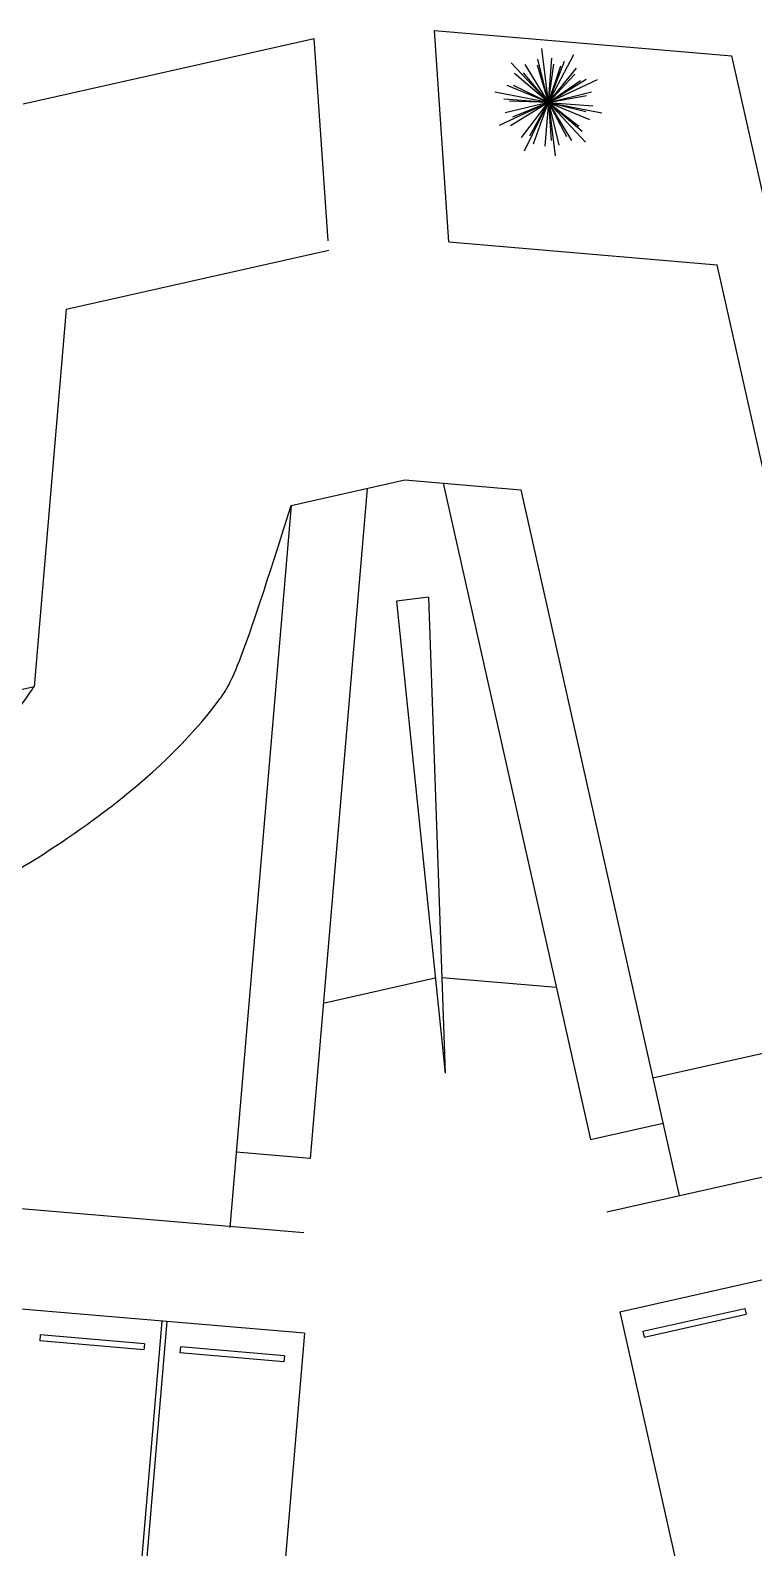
# Model space of a CAD drawing. Header units: inches. Extents: x 40 to 251, y 0 to 175.
# Drawn here: x 148.1 to 166.12, y 36.17 to 73.95 of the extents above; entities that cross this region are included whole.
import ezdxf

# ---------------------------------------------------------------- set-up
doc = ezdxf.new("R2010")
doc.units = ezdxf.units.IN
doc.header["$MEASUREMENT"] = 0
doc.layers.add('CUADRICULA', color=84, linetype='Continuous')
doc.layers.add('SENDAS', color=6, linetype='Continuous')

msp = doc.modelspace()

# ---------------------------------------------------------------- linework, layer by layer
for p, q in [((148.995, 67.01), (155.535, 68.48)), ((158.528, 68.684), (165.207, 68.115)), ((167.276, 58.906), (165.207, 68.115)), ((148.995, 67.01), (148.195, 57.606)), ((154.601, 62.12), (157.429, 62.756)), ((157.429, 62.756), (160.317, 62.51)), ((156.491, 62.545), (155.071, 45.858)), ((158.387, 62.674), (162.058, 46.334)), ((160.317, 62.51), (164.266, 44.937)), ((154.601, 62.12), (153.07, 44.145)), ((163.608, 47.864), (222.483, 61.092)), ((158.016, 59.836), (157.222, 59.737)), ((157.222, 59.737), (158.436, 47.982)), ((158.016, 59.836), (158.436, 47.982)), ((162.463, 44.532), (223.159, 58.169)), ((148.195, 57.606), (121.592, 51.629)), ((162.788, 42.042), (219.923, 54.88)), ((73.523, 50.947), (154.914, 44.017)), ((155.4, 49.731), (158.19, 50.358)), ((158.351, 50.37), (161.206, 50.127)), ((154.93, 41.507), (96.581, 46.475)), ((162.058, 46.334), (163.861, 46.739)), ((155.071, 45.858), (153.23, 46.015)), ((162.788, 42.042), (164.209, 35.718)), ((163.359, 41.556), (165.895, 42.126)), ((163.391, 41.409), (165.928, 41.979)), ((165.895, 42.126), (165.928, 41.979)), ((151.382, 41.809), (150.832, 35.35)), ((151.502, 41.799), (150.952, 35.34)), ((148.352, 41.465), (148.34, 41.315)), ((150.93, 41.095), (148.34, 41.315)), ((150.943, 41.244), (148.352, 41.465)), ((150.943, 41.244), (150.93, 41.095)), ((154.93, 41.507), (154.38, 35.048)), ((154.93, 41.507), (154.38, 35.048)), ((163.359, 41.556), (163.391, 41.409)), ((151.84, 41.168), (151.827, 41.018)), ((154.418, 40.798), (151.827, 41.018)), ((154.43, 40.947), (151.84, 41.168)), ((154.43, 40.947), (154.418, 40.798))]:
    msp.add_line(p, q)
at = {"layer": 'CUADRICULA'}
for p, q in [((161.007, 72.157), (160.839, 73.501)), ((161.005, 72.157), (161.641, 73.353)), ((161.005, 72.157), (160.079, 73.145)), ((161.005, 72.157), (160.424, 73.101)), ((161.007, 72.157), (160.738, 73.084)), ((161.007, 72.157), (160.747, 73.234)), ((161.005, 72.157), (161.411, 73.187)), ((161.005, 72.157), (161.318, 73.069)), ((161.005, 72.157), (161.71, 73.011)), ((161.007, 72.157), (161.092, 73.262)), ((161.007, 72.157), (161.138, 73.113)), ((161.005, 72.157), (159.98, 72.579)), ((161.005, 72.157), (160.136, 72.577)), ((161.005, 72.157), (160.161, 72.875)), ((161.005, 72.157), (160.382, 72.894)), ((161.005, 72.157), (161.662, 72.863)), ((161.005, 72.157), (161.948, 72.737)), ((161.005, 72.157), (162.231, 72.732)), ((161.005, 72.157), (161.803, 72.699)), ((161.005, 72.157), (159.674, 72.412)), ((161.005, 72.157), (159.9, 72.242)), ((161.005, 72.157), (160.04, 72.187)), ((161.006, 72.169), (160.921, 71.064)), ((161.005, 72.157), (162.081, 72.417)), ((161.005, 72.157), (161.954, 72.328)), ((161.006, 72.169), (161.174, 70.825)), ((161.006, 72.169), (161.077, 71.207)), ((161.006, 72.169), (161.267, 71.092)), ((161.005, 72.157), (159.778, 71.582)), ((161.005, 72.157), (159.928, 71.896)), ((161.005, 72.157), (160.061, 71.576)), ((161.005, 72.157), (160.111, 71.793)), ((161.003, 72.162), (160.325, 71.286)), ((161.003, 72.162), (160.405, 70.947)), ((161.003, 72.162), (160.533, 71.32)), ((161.003, 72.162), (160.629, 71.12)), ((161.005, 72.157), (162.109, 72.072)), ((161.005, 72.157), (162.029, 71.735)), ((161.005, 72.157), (161.848, 71.439)), ((161.005, 72.157), (161.585, 71.213)), ((161.005, 72.157), (161.942, 71.927)), ((161.005, 72.157), (161.767, 71.565)), ((161.005, 72.157), (161.46, 71.307)), ((161.005, 72.157), (162.335, 71.902)), ((161.005, 72.157), (161.931, 71.168))]:
    msp.add_line(p, q, dxfattribs=at)
at = {"layer": 'SENDAS'}
for p, q in [((147.925, 72.119), (155.176, 73.748)), ((155.52, 68.71), (155.176, 73.748)), ((158.169, 73.952), (165.575, 73.321)), ((158.528, 68.684), (158.169, 73.952)), ((167.622, 64.212), (165.575, 73.321))]:
    msp.add_line(p, q, dxfattribs=at)
for points, knots in [([(76.074, 54.898), (76.644, 54.282), (77.279, 53.715), (79.356, 52.139), (80.946, 51.287), (83.183, 50.497), (84.207, 50.222), (85.331, 50.194), (87.198, 50.208), (89.052, 50.015), (90.368, 50.089), (91.732, 49.841), (93.523, 50.299), (96.916, 51.258), (98.52, 51.759), (100.555, 52.161), (101.045, 52.239), (102.5, 52.396), (103.484, 52.398), (105.516, 52.242), (106.56, 52.084), (110.052, 51.38), (112.62, 50.597), (118.093, 49.074), (121.001, 48.335), (125.107, 47.854), (126.124, 47.776), (128.197, 47.72), (129.247, 47.742), (132.411, 47.944), (134.538, 48.259), (139.458, 49.361), (142.204, 50.278), (146.627, 52.305), (148.407, 53.335), (151.068, 55.346), (152.064, 56.276), (153.124, 57.707), (153.348, 58.139), (154.601, 62.12)], [97.35038, 97.35038, 97.35038, 97.35038, 99.461475, 99.461475, 103.777779, 103.777779, 106.41258, 106.41258, 108.182566, 108.182566, 109.952551, 109.952551, 115.128588, 115.128588, 120.304624, 120.304624, 121.98073, 121.98073, 125.33294, 125.33294, 128.685151, 128.685151, 136.230072, 136.230072, 143.774994, 143.774994, 146.188052, 146.188052, 148.601111, 148.601111, 153.427228, 153.427228, 160.034947, 160.034947, 165.264997, 165.264997, 169.203984, 169.203984, 170.757545, 170.757545, 170.757545, 170.757545]), ([(118.829, 52.018), (120.963, 51.488), (123.145, 51.053), (126.319, 50.772), (127.254, 50.731), (129.161, 50.742), (130.131, 50.791), (133.06, 51.062), (135.036, 51.407), (139.444, 52.513), (141.834, 53.368), (145.654, 55.203), (147.18, 56.131), (148.195, 57.606), (148.195, 57.606), (148.195, 57.606)], [138.705216, 138.705216, 138.705216, 138.705216, 144.592657, 144.592657, 147.009128, 147.009128, 149.425599, 149.425599, 154.258541, 154.258541, 160.542012, 160.542012, 165.669932, 165.669932, 166.970119, 166.970119, 166.970119, 166.970119])]:
    msp.add_open_spline(points, degree=3, knots=knots, dxfattribs=at)

doc.saveas('drawing.dxf')
